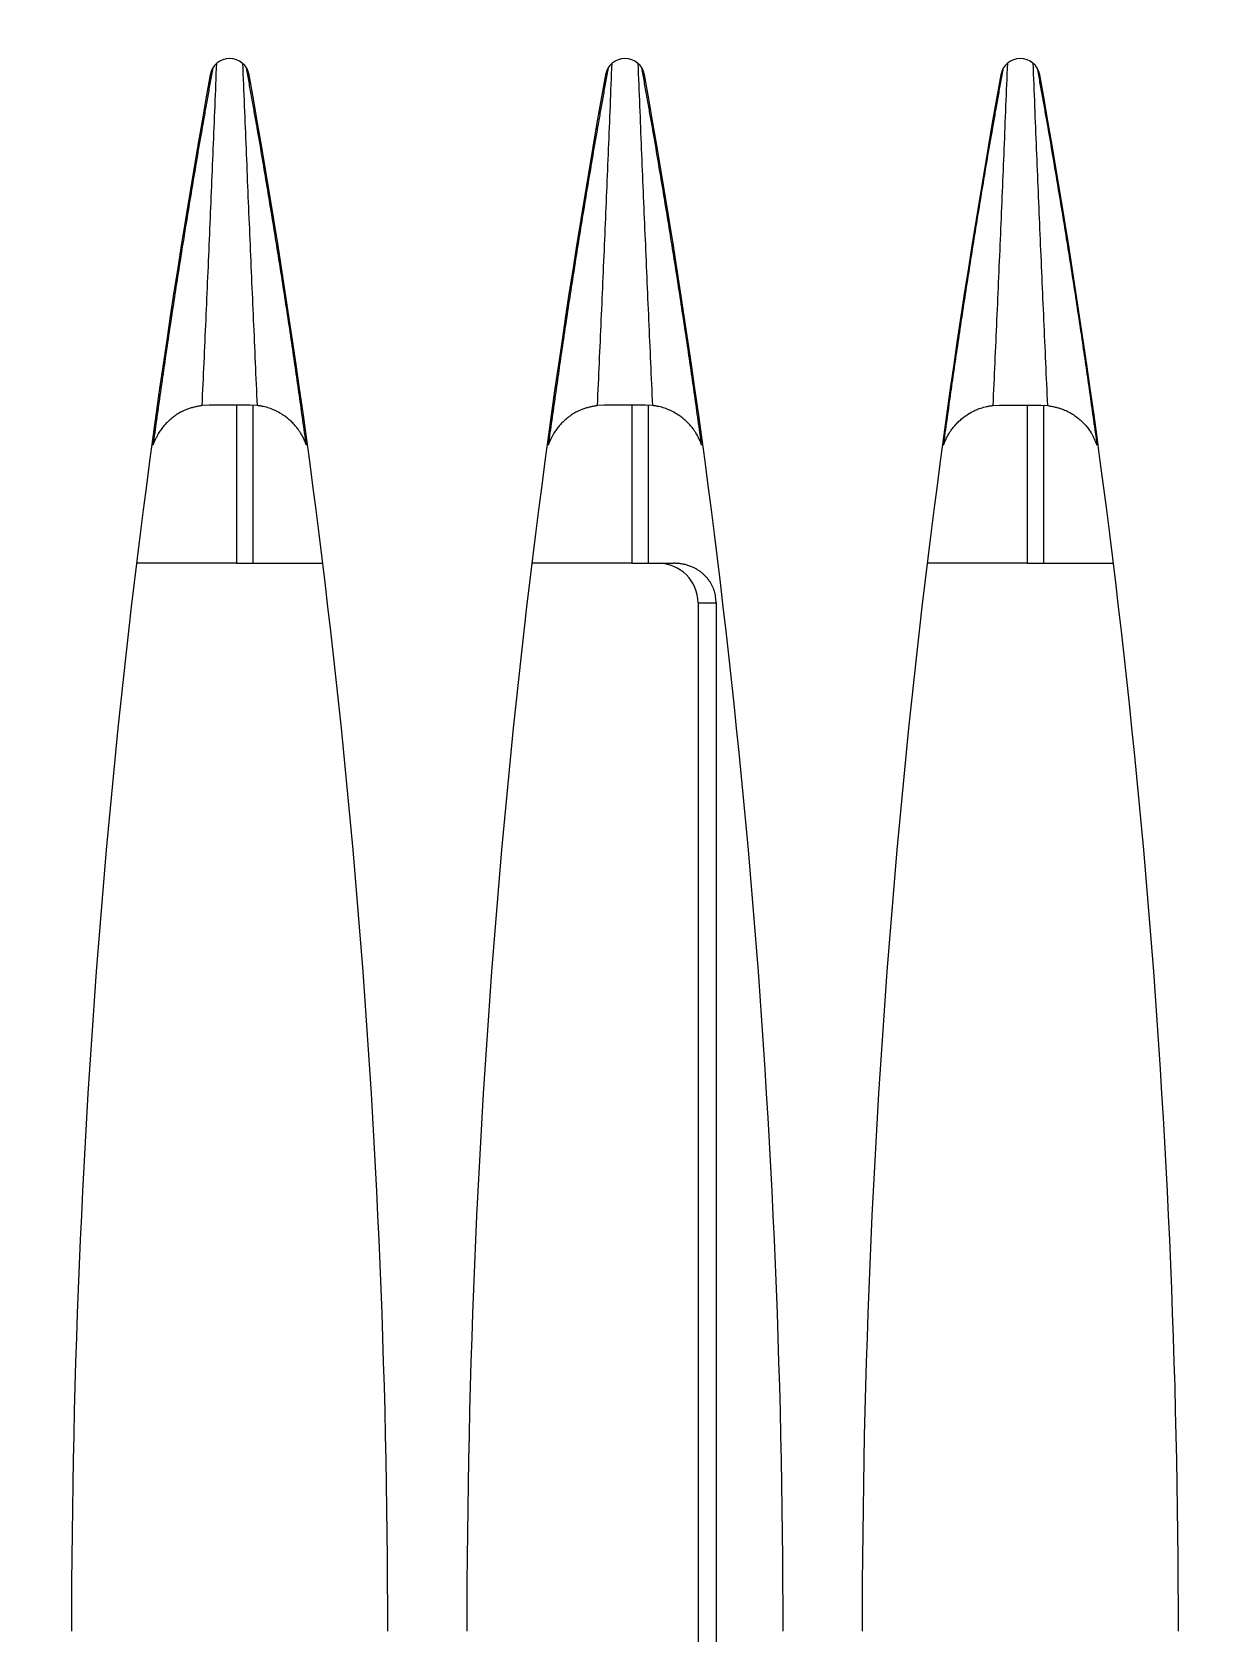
# Model space of a CAD drawing. Header units: metres. Extents: x -101133.8 to -101066.7, y -24899.3 to -24824.7.
# Drawn here: x -101102.50528 to -101102.47553, y -24841.15524 to -24841.11481 of the extents above; entities that cross this region are included whole.
import ezdxf

# ---------------------------------------------------------------- set-up
doc = ezdxf.new("R2010")
doc.units = ezdxf.units.M
doc.header["$LTSCALE"] = 0.2
doc.header["$PDSIZE"] = -5
doc.layers.add('CMT-COTATION DIVERS', color=1, linetype='Continuous')
doc.layers.add('CMT-CVC-MATERIEL', color=30, linetype='Continuous')
doc.styles.get("Standard").update_dxf_attribs({"font": 'arial.ttf'})
doc.dimstyles.get("Standard").update_dxf_attribs({"dimtxt": 0.18, "dimasz": 0.18, "dimexe": 0.18, "dimexo": 0.0625, "dimgap": 0.09, "dimtad": 0, "dimtih": 1, "dimtoh": 1, "dimdec": 4, "dimzin": 0, "dimdsep": 46, "dimtxsty": 'Standard', "dimcen": 0.09, "dimadec": 0, "dimazin": 0, "dimtfac": 1, "dimtdec": 4, "dimtofl": 0, "dimtmove": 0, "dimatfit": 3, "dimfxl": 1, "dimtolj": 1, "dimtzin": 0, "dimarcsym": 0})

# ---------------------------------------------------------------- blocks, each defined once
blk = doc.blocks.new('Cassette 600x600')
at = {"linetype": 'Continuous', "lineweight": 13}
for p, q in [((-20116.73, 272.832), (-20116.73, 275.361)), ((-20112.23, 274.73), (-20112.23, 274.764)), ((-20106.73, 273.87), (-20106.73, 273.907)), ((-20112.73, 273.527), (-20112.74, 273.7)), ((-20105.73, 273.702), (-20105.73, 273.736)), ((-20112.73, 272.832), (-20116.73, 272.832)), ((-20116.73, 272.832), (-20116.73, 272.421)), ((-20116.73, 272.421), (-20116.73, 270.649)), ((-20112.733, 272.421), (-20116.73, 272.421)), ((-20112.74, 272.31), (-20112.73, 272.483)), ((-20106.73, 272.103), (-20106.73, 272.14)), ((-20105.73, 272.274), (-20105.73, 272.308)), ((-20112.23, 271.246), (-20112.23, 271.28)), ((-20116.73, 262.832), (-20116.73, 265.361)), ((-20112.23, 264.73), (-20112.23, 264.764)), ((-20112.73, 263.527), (-20112.74, 263.7)), ((-20106.73, 263.87), (-20106.73, 263.907)), ((-20105.73, 263.702), (-20105.73, 263.736)), ((-20112.73, 262.832), (-20116.73, 262.832)), ((-20116.73, 262.832), (-20116.73, 262.421)), ((-20112.74, 262.31), (-20112.73, 262.483)), ((-20116.73, 262.421), (-20116.73, 261.768)), ((-20112.733, 262.421), (-20116.73, 262.421)), ((-20106.73, 262.103), (-20106.73, 262.14)), ((-20105.73, 262.274), (-20105.73, 262.308)), ((-20112.23, 261.246), (-20112.23, 261.28)), ((-20117.73, 261.155), (-20221.23, 261.155)), ((-20117.73, 261.155), (-20117.73, 260.695)), ((-20117.73, 260.695), (-20221.23, 260.695)), ((-20116.73, 252.832), (-20116.73, 255.361)), ((-20112.23, 254.73), (-20112.23, 254.764)), ((-20112.74, 253.7), (-20112.73, 253.527)), ((-20105.73, 253.702), (-20105.73, 253.736)), ((-20112.73, 252.832), (-20116.73, 252.832)), ((-20116.73, 252.832), (-20116.73, 252.421)), ((-20116.73, 252.421), (-20116.73, 250.649)), ((-20112.733, 252.421), (-20116.73, 252.421)), ((-20112.73, 252.483), (-20112.74, 252.31)), ((-20105.73, 252.274), (-20105.73, 252.308)), ((-20112.23, 251.246), (-20112.23, 251.28))]:
    blk.add_line(p, q, dxfattribs=at)
for centre, radius, start, end in [((-20143.73, 54.505), 222.5, 79.81251, 90), ((-20104.465, 273.005), 0.5, 280.1875, 79.8125), ((-20143.73, 491.505), 222.5, 270, 280.18749), ((-20143.73, 44.505), 222.5, 79.81251, 90), ((-20104.465, 263.005), 0.5, 280.1875, 79.8125), ((-20143.73, 481.505), 222.5, 270, 280.18749), ((-20143.73, 34.505), 222.5, 79.81251, 90), ((-20104.465, 253.005), 0.5, 280.1875, 79.8125), ((-20143.73, 471.505), 222.5, 270, 280.18749)]:
    blk.add_arc(centre, radius, start, end, dxfattribs=at)
blk.add_ellipse((-20117.73, 262.159), major_axis=(0, 1.004), ratio=0.996195, start_param=3.141593, end_param=4.712389, dxfattribs=at)
for points, knots in [([(-20104.205, 273.432), (-20104.323, 273.453), (-20104.442, 273.475), (-20104.56, 273.496), (-20104.678, 273.517), (-20104.795, 273.538), (-20104.916, 273.559), (-20105.036, 273.581), (-20105.16, 273.602), (-20105.271, 273.622), (-20105.383, 273.642), (-20105.483, 273.66), (-20105.627, 273.685), (-20105.816, 273.718), (-20106.081, 273.764), (-20106.326, 273.806), (-20106.571, 273.848), (-20106.796, 273.886), (-20107.026, 273.924), (-20107.256, 273.963), (-20107.492, 274.002), (-20107.726, 274.04), (-20107.96, 274.079), (-20108.193, 274.117), (-20108.426, 274.154), (-20108.659, 274.192), (-20108.893, 274.229), (-20109.127, 274.266), (-20109.361, 274.303), (-20109.595, 274.34), (-20109.828, 274.376), (-20110.06, 274.412), (-20110.292, 274.447), (-20110.529, 274.483), (-20110.766, 274.519), (-20111.009, 274.555), (-20111.231, 274.588), (-20111.452, 274.621), (-20111.652, 274.65), (-20111.858, 274.679), (-20112.064, 274.709), (-20112.275, 274.739), (-20112.485, 274.769), (-20112.695, 274.799), (-20112.904, 274.828), (-20113.113, 274.857), (-20113.322, 274.887), (-20113.531, 274.916), (-20113.74, 274.945)], [0, 0, 0, 0, 1, 1, 1, 2, 2, 2, 3, 3, 3, 4, 4, 4, 5, 5, 5, 6, 6, 6, 7, 7, 7, 8, 8, 8, 9, 9, 9, 10, 10, 10, 11, 11, 11, 12, 12, 12, 13, 13, 13, 14, 14, 14, 15, 15, 15, 16, 16, 16, 16]), ([(-20112.74, 273.7), (-20112.746, 273.731), (-20112.752, 273.762), (-20112.758, 273.793), (-20112.764, 273.824), (-20112.77, 273.855), (-20112.778, 273.886), (-20112.785, 273.918), (-20112.793, 273.949), (-20112.802, 273.979), (-20112.81, 274.009), (-20112.819, 274.037), (-20112.832, 274.071), (-20112.845, 274.106), (-20112.862, 274.148), (-20112.882, 274.187), (-20112.901, 274.227), (-20112.921, 274.265), (-20112.944, 274.302), (-20112.966, 274.338), (-20112.991, 274.375), (-20113.019, 274.413), (-20113.047, 274.45), (-20113.079, 274.49), (-20113.106, 274.52), (-20113.132, 274.551), (-20113.154, 274.574), (-20113.178, 274.598), (-20113.202, 274.622), (-20113.23, 274.648), (-20113.257, 274.671), (-20113.285, 274.695), (-20113.313, 274.717), (-20113.344, 274.74), (-20113.376, 274.762), (-20113.411, 274.785), (-20113.439, 274.802), (-20113.467, 274.819), (-20113.487, 274.829), (-20113.511, 274.841), (-20113.534, 274.853), (-20113.56, 274.866), (-20113.585, 274.878), (-20113.611, 274.889), (-20113.637, 274.901), (-20113.662, 274.912), (-20113.688, 274.923), (-20113.714, 274.934), (-20113.74, 274.945)], [0, 0, 0, 0, 1, 1, 1, 2, 2, 2, 3, 3, 3, 4, 4, 4, 5, 5, 5, 6, 6, 6, 7, 7, 7, 8, 8, 8, 9, 9, 9, 10, 10, 10, 11, 11, 11, 12, 12, 12, 13, 13, 13, 14, 14, 14, 15, 15, 15, 16, 16, 16, 16]), ([(-20112.74, 273.7), (-20112.379, 273.684), (-20112.018, 273.668), (-20111.657, 273.651), (-20111.296, 273.635), (-20110.935, 273.619), (-20110.574, 273.603), (-20110.213, 273.587), (-20109.853, 273.571), (-20109.492, 273.556), (-20109.131, 273.54), (-20108.77, 273.524), (-20108.409, 273.509), (-20108.049, 273.494), (-20107.688, 273.479), (-20107.328, 273.464), (-20106.968, 273.449), (-20106.608, 273.434), (-20106.247, 273.419), (-20105.887, 273.404), (-20105.527, 273.39), (-20105.166, 273.375), (-20104.806, 273.36), (-20104.446, 273.346), (-20104.086, 273.331)], [0, 0, 0, 0, 1, 1, 1, 2, 2, 2, 3, 3, 3, 4, 4, 4, 5, 5, 5, 6, 6, 6, 7, 7, 7, 8, 8, 8, 8]), ([(-20112.73, 272.483), (-20112.73, 272.503), (-20112.73, 272.524), (-20112.73, 272.544), (-20112.73, 272.565), (-20112.73, 272.585), (-20112.73, 272.606), (-20112.73, 272.627), (-20112.73, 272.648), (-20112.73, 272.669), (-20112.73, 272.69), (-20112.73, 272.711), (-20112.73, 272.733), (-20112.73, 272.755), (-20112.73, 272.777), (-20112.73, 272.799), (-20112.73, 272.822), (-20112.73, 272.844), (-20112.73, 272.867), (-20112.73, 272.89), (-20112.73, 272.912), (-20112.73, 272.935), (-20112.73, 272.958), (-20112.73, 272.981), (-20112.73, 273.004), (-20112.73, 273.028), (-20112.73, 273.051), (-20112.73, 273.074), (-20112.73, 273.097), (-20112.73, 273.119), (-20112.73, 273.142), (-20112.73, 273.165), (-20112.73, 273.188), (-20112.73, 273.21), (-20112.73, 273.232), (-20112.73, 273.254), (-20112.73, 273.276), (-20112.73, 273.298), (-20112.73, 273.319), (-20112.73, 273.341), (-20112.73, 273.362), (-20112.73, 273.383), (-20112.73, 273.404), (-20112.73, 273.425), (-20112.73, 273.445), (-20112.73, 273.466), (-20112.73, 273.486), (-20112.73, 273.507), (-20112.73, 273.527)], [0, 0, 0, 0, 1, 1, 1, 2, 2, 2, 3, 3, 3, 4, 4, 4, 5, 5, 5, 6, 6, 6, 7, 7, 7, 8, 8, 8, 9, 9, 9, 10, 10, 10, 11, 11, 11, 12, 12, 12, 13, 13, 13, 14, 14, 14, 15, 15, 15, 16, 16, 16, 16]), ([(-20113.74, 271.065), (-20113.531, 271.094), (-20113.322, 271.124), (-20113.113, 271.153), (-20112.904, 271.182), (-20112.695, 271.212), (-20112.485, 271.241), (-20112.275, 271.271), (-20112.064, 271.301), (-20111.858, 271.331), (-20111.652, 271.361), (-20111.452, 271.39), (-20111.231, 271.422), (-20111.009, 271.455), (-20110.766, 271.491), (-20110.529, 271.527), (-20110.292, 271.563), (-20110.06, 271.598), (-20109.828, 271.634), (-20109.595, 271.67), (-20109.361, 271.707), (-20109.127, 271.744), (-20108.893, 271.781), (-20108.659, 271.818), (-20108.426, 271.856), (-20108.193, 271.894), (-20107.96, 271.931), (-20107.726, 271.97), (-20107.492, 272.008), (-20107.256, 272.048), (-20107.026, 272.086), (-20106.796, 272.125), (-20106.571, 272.163), (-20106.326, 272.204), (-20106.081, 272.246), (-20105.816, 272.292), (-20105.627, 272.325), (-20105.483, 272.351), (-20105.383, 272.368), (-20105.271, 272.388), (-20105.16, 272.408), (-20105.036, 272.43), (-20104.916, 272.451), (-20104.795, 272.473), (-20104.678, 272.493), (-20104.56, 272.515), (-20104.442, 272.536), (-20104.323, 272.557), (-20104.205, 272.578)], [0, 0, 0, 0, 1, 1, 1, 2, 2, 2, 3, 3, 3, 4, 4, 4, 5, 5, 5, 6, 6, 6, 7, 7, 7, 8, 8, 8, 9, 9, 9, 10, 10, 10, 11, 11, 11, 12, 12, 12, 13, 13, 13, 14, 14, 14, 15, 15, 15, 16, 16, 16, 16]), ([(-20104.086, 272.679), (-20104.446, 272.664), (-20104.806, 272.65), (-20105.166, 272.635), (-20105.527, 272.621), (-20105.887, 272.606), (-20106.247, 272.591), (-20106.608, 272.576), (-20106.968, 272.562), (-20107.328, 272.547), (-20107.688, 272.532), (-20108.049, 272.517), (-20108.409, 272.501), (-20108.77, 272.486), (-20109.131, 272.47), (-20109.492, 272.454), (-20109.853, 272.439), (-20110.213, 272.423), (-20110.574, 272.407), (-20110.935, 272.391), (-20111.296, 272.375), (-20111.657, 272.359), (-20112.018, 272.343), (-20112.379, 272.327), (-20112.74, 272.31)], [0, 0, 0, 0, 1, 1, 1, 2, 2, 2, 3, 3, 3, 4, 4, 4, 5, 5, 5, 6, 6, 6, 7, 7, 7, 8, 8, 8, 8]), ([(-20113.74, 271.065), (-20113.732, 271.068), (-20113.724, 271.071), (-20113.717, 271.074), (-20113.709, 271.077), (-20113.701, 271.08), (-20113.693, 271.083), (-20113.685, 271.086), (-20113.677, 271.089), (-20113.669, 271.092), (-20113.662, 271.095), (-20113.655, 271.097), (-20113.646, 271.101), (-20113.623, 271.111), (-20113.589, 271.126), (-20113.558, 271.141), (-20113.528, 271.156), (-20113.502, 271.17), (-20113.475, 271.186), (-20113.448, 271.202), (-20113.421, 271.219), (-20113.397, 271.235), (-20113.372, 271.251), (-20113.351, 271.266), (-20113.322, 271.288), (-20113.294, 271.311), (-20113.258, 271.34), (-20113.226, 271.368), (-20113.194, 271.397), (-20113.167, 271.424), (-20113.139, 271.453), (-20113.112, 271.483), (-20113.085, 271.514), (-20113.061, 271.543), (-20113.038, 271.571), (-20113.018, 271.598), (-20112.992, 271.635), (-20112.967, 271.672), (-20112.937, 271.72), (-20112.911, 271.767), (-20112.886, 271.813), (-20112.865, 271.857), (-20112.846, 271.902), (-20112.827, 271.946), (-20112.811, 271.99), (-20112.796, 272.039), (-20112.781, 272.088), (-20112.768, 272.142), (-20112.761, 272.178), (-20112.759, 272.19), (-20112.757, 272.2), (-20112.755, 272.211), (-20112.753, 272.221), (-20112.751, 272.233), (-20112.75, 272.244), (-20112.748, 272.255), (-20112.746, 272.266), (-20112.745, 272.277), (-20112.743, 272.288), (-20112.741, 272.299), (-20112.74, 272.31)], [0, 0, 0, 0, 1, 1, 1, 2, 2, 2, 3, 3, 3, 4, 4, 4, 5, 5, 5, 6, 6, 6, 7, 7, 7, 8, 8, 8, 9, 9, 9, 10, 10, 10, 11, 11, 11, 12, 12, 12, 13, 13, 13, 14, 14, 14, 15, 15, 15, 16, 16, 16, 17, 17, 17, 18, 18, 18, 19, 19, 19, 20, 20, 20, 20]), ([(-20104.205, 263.432), (-20104.323, 263.453), (-20104.442, 263.475), (-20104.56, 263.496), (-20104.678, 263.517), (-20104.795, 263.538), (-20104.916, 263.559), (-20105.036, 263.581), (-20105.16, 263.602), (-20105.271, 263.622), (-20105.383, 263.642), (-20105.483, 263.66), (-20105.627, 263.685), (-20105.816, 263.718), (-20106.081, 263.764), (-20106.326, 263.806), (-20106.571, 263.848), (-20106.796, 263.886), (-20107.026, 263.924), (-20107.256, 263.963), (-20107.492, 264.002), (-20107.726, 264.04), (-20107.96, 264.079), (-20108.193, 264.117), (-20108.426, 264.154), (-20108.659, 264.192), (-20108.893, 264.229), (-20109.127, 264.266), (-20109.361, 264.303), (-20109.595, 264.34), (-20109.828, 264.376), (-20110.06, 264.412), (-20110.292, 264.447), (-20110.529, 264.483), (-20110.766, 264.519), (-20111.009, 264.555), (-20111.231, 264.588), (-20111.452, 264.621), (-20111.652, 264.65), (-20111.858, 264.679), (-20112.064, 264.709), (-20112.275, 264.739), (-20112.485, 264.769), (-20112.695, 264.799), (-20112.904, 264.828), (-20113.113, 264.857), (-20113.322, 264.887), (-20113.531, 264.916), (-20113.74, 264.945)], [0, 0, 0, 0, 1, 1, 1, 2, 2, 2, 3, 3, 3, 4, 4, 4, 5, 5, 5, 6, 6, 6, 7, 7, 7, 8, 8, 8, 9, 9, 9, 10, 10, 10, 11, 11, 11, 12, 12, 12, 13, 13, 13, 14, 14, 14, 15, 15, 15, 16, 16, 16, 16]), ([(-20112.74, 263.7), (-20112.746, 263.731), (-20112.752, 263.762), (-20112.758, 263.793), (-20112.764, 263.824), (-20112.77, 263.855), (-20112.778, 263.886), (-20112.785, 263.918), (-20112.793, 263.949), (-20112.802, 263.979), (-20112.81, 264.009), (-20112.819, 264.037), (-20112.832, 264.071), (-20112.845, 264.106), (-20112.862, 264.148), (-20112.882, 264.187), (-20112.901, 264.227), (-20112.921, 264.265), (-20112.944, 264.302), (-20112.966, 264.338), (-20112.991, 264.375), (-20113.019, 264.413), (-20113.047, 264.45), (-20113.079, 264.49), (-20113.106, 264.52), (-20113.132, 264.551), (-20113.154, 264.574), (-20113.178, 264.598), (-20113.202, 264.622), (-20113.23, 264.648), (-20113.257, 264.671), (-20113.285, 264.695), (-20113.313, 264.717), (-20113.344, 264.74), (-20113.376, 264.762), (-20113.411, 264.785), (-20113.439, 264.802), (-20113.467, 264.819), (-20113.487, 264.829), (-20113.511, 264.841), (-20113.534, 264.853), (-20113.56, 264.866), (-20113.585, 264.878), (-20113.611, 264.889), (-20113.637, 264.901), (-20113.662, 264.912), (-20113.688, 264.923), (-20113.714, 264.934), (-20113.74, 264.945)], [0, 0, 0, 0, 1, 1, 1, 2, 2, 2, 3, 3, 3, 4, 4, 4, 5, 5, 5, 6, 6, 6, 7, 7, 7, 8, 8, 8, 9, 9, 9, 10, 10, 10, 11, 11, 11, 12, 12, 12, 13, 13, 13, 14, 14, 14, 15, 15, 15, 16, 16, 16, 16]), ([(-20112.74, 263.7), (-20112.379, 263.684), (-20112.018, 263.668), (-20111.657, 263.651), (-20111.296, 263.635), (-20110.935, 263.619), (-20110.574, 263.603), (-20110.213, 263.587), (-20109.853, 263.571), (-20109.492, 263.556), (-20109.131, 263.54), (-20108.77, 263.524), (-20108.409, 263.509), (-20108.049, 263.494), (-20107.688, 263.479), (-20107.328, 263.464), (-20106.968, 263.449), (-20106.608, 263.434), (-20106.247, 263.419), (-20105.887, 263.404), (-20105.527, 263.39), (-20105.166, 263.375), (-20104.806, 263.36), (-20104.446, 263.346), (-20104.086, 263.331)], [0, 0, 0, 0, 1, 1, 1, 2, 2, 2, 3, 3, 3, 4, 4, 4, 5, 5, 5, 6, 6, 6, 7, 7, 7, 8, 8, 8, 8]), ([(-20112.73, 262.483), (-20112.73, 262.503), (-20112.73, 262.524), (-20112.73, 262.544), (-20112.73, 262.565), (-20112.73, 262.585), (-20112.73, 262.606), (-20112.73, 262.627), (-20112.73, 262.648), (-20112.73, 262.669), (-20112.73, 262.69), (-20112.73, 262.711), (-20112.73, 262.733), (-20112.73, 262.755), (-20112.73, 262.777), (-20112.73, 262.799), (-20112.73, 262.822), (-20112.73, 262.844), (-20112.73, 262.867), (-20112.73, 262.89), (-20112.73, 262.912), (-20112.73, 262.935), (-20112.73, 262.958), (-20112.73, 262.981), (-20112.73, 263.004), (-20112.73, 263.028), (-20112.73, 263.051), (-20112.73, 263.074), (-20112.73, 263.097), (-20112.73, 263.119), (-20112.73, 263.142), (-20112.73, 263.165), (-20112.73, 263.188), (-20112.73, 263.21), (-20112.73, 263.232), (-20112.73, 263.254), (-20112.73, 263.276), (-20112.73, 263.298), (-20112.73, 263.319), (-20112.73, 263.341), (-20112.73, 263.362), (-20112.73, 263.383), (-20112.73, 263.404), (-20112.73, 263.425), (-20112.73, 263.445), (-20112.73, 263.466), (-20112.73, 263.486), (-20112.73, 263.507), (-20112.73, 263.527)], [0, 0, 0, 0, 1, 1, 1, 2, 2, 2, 3, 3, 3, 4, 4, 4, 5, 5, 5, 6, 6, 6, 7, 7, 7, 8, 8, 8, 9, 9, 9, 10, 10, 10, 11, 11, 11, 12, 12, 12, 13, 13, 13, 14, 14, 14, 15, 15, 15, 16, 16, 16, 16]), ([(-20113.74, 261.065), (-20113.531, 261.094), (-20113.322, 261.124), (-20113.113, 261.153), (-20112.904, 261.182), (-20112.695, 261.212), (-20112.485, 261.241), (-20112.275, 261.271), (-20112.064, 261.301), (-20111.858, 261.331), (-20111.652, 261.361), (-20111.452, 261.39), (-20111.231, 261.422), (-20111.009, 261.455), (-20110.766, 261.491), (-20110.529, 261.527), (-20110.292, 261.563), (-20110.06, 261.598), (-20109.828, 261.634), (-20109.595, 261.67), (-20109.361, 261.707), (-20109.127, 261.744), (-20108.893, 261.781), (-20108.659, 261.818), (-20108.426, 261.856), (-20108.193, 261.894), (-20107.96, 261.931), (-20107.726, 261.97), (-20107.492, 262.008), (-20107.256, 262.048), (-20107.026, 262.086), (-20106.796, 262.125), (-20106.571, 262.163), (-20106.326, 262.204), (-20106.081, 262.246), (-20105.816, 262.292), (-20105.627, 262.325), (-20105.483, 262.351), (-20105.383, 262.368), (-20105.271, 262.388), (-20105.16, 262.408), (-20105.036, 262.43), (-20104.916, 262.451), (-20104.795, 262.473), (-20104.678, 262.493), (-20104.56, 262.515), (-20104.442, 262.536), (-20104.323, 262.557), (-20104.205, 262.578)], [0, 0, 0, 0, 1, 1, 1, 2, 2, 2, 3, 3, 3, 4, 4, 4, 5, 5, 5, 6, 6, 6, 7, 7, 7, 8, 8, 8, 9, 9, 9, 10, 10, 10, 11, 11, 11, 12, 12, 12, 13, 13, 13, 14, 14, 14, 15, 15, 15, 16, 16, 16, 16]), ([(-20104.086, 262.679), (-20104.446, 262.664), (-20104.806, 262.65), (-20105.166, 262.635), (-20105.527, 262.621), (-20105.887, 262.606), (-20106.247, 262.591), (-20106.608, 262.576), (-20106.968, 262.562), (-20107.328, 262.547), (-20107.688, 262.532), (-20108.049, 262.517), (-20108.409, 262.501), (-20108.77, 262.486), (-20109.131, 262.47), (-20109.492, 262.454), (-20109.853, 262.439), (-20110.213, 262.423), (-20110.574, 262.407), (-20110.935, 262.391), (-20111.296, 262.375), (-20111.657, 262.359), (-20112.018, 262.343), (-20112.379, 262.327), (-20112.74, 262.31)], [0, 0, 0, 0, 1, 1, 1, 2, 2, 2, 3, 3, 3, 4, 4, 4, 5, 5, 5, 6, 6, 6, 7, 7, 7, 8, 8, 8, 8]), ([(-20113.74, 261.065), (-20113.732, 261.068), (-20113.724, 261.071), (-20113.717, 261.074), (-20113.709, 261.077), (-20113.701, 261.08), (-20113.693, 261.083), (-20113.685, 261.086), (-20113.677, 261.089), (-20113.669, 261.092), (-20113.662, 261.095), (-20113.655, 261.097), (-20113.646, 261.101), (-20113.623, 261.111), (-20113.589, 261.126), (-20113.558, 261.141), (-20113.528, 261.156), (-20113.502, 261.17), (-20113.475, 261.186), (-20113.448, 261.202), (-20113.421, 261.219), (-20113.397, 261.235), (-20113.372, 261.251), (-20113.351, 261.266), (-20113.322, 261.288), (-20113.294, 261.311), (-20113.258, 261.34), (-20113.226, 261.368), (-20113.194, 261.397), (-20113.167, 261.424), (-20113.139, 261.453), (-20113.112, 261.483), (-20113.085, 261.514), (-20113.061, 261.543), (-20113.038, 261.571), (-20113.018, 261.598), (-20112.992, 261.635), (-20112.967, 261.672), (-20112.937, 261.72), (-20112.911, 261.767), (-20112.886, 261.813), (-20112.865, 261.857), (-20112.846, 261.902), (-20112.827, 261.946), (-20112.811, 261.99), (-20112.796, 262.039), (-20112.781, 262.088), (-20112.768, 262.142), (-20112.761, 262.178), (-20112.759, 262.19), (-20112.757, 262.2), (-20112.755, 262.211), (-20112.753, 262.221), (-20112.751, 262.233), (-20112.75, 262.244), (-20112.748, 262.255), (-20112.746, 262.266), (-20112.745, 262.277), (-20112.743, 262.288), (-20112.741, 262.299), (-20112.74, 262.31)], [0, 0, 0, 0, 1, 1, 1, 2, 2, 2, 3, 3, 3, 4, 4, 4, 5, 5, 5, 6, 6, 6, 7, 7, 7, 8, 8, 8, 9, 9, 9, 10, 10, 10, 11, 11, 11, 12, 12, 12, 13, 13, 13, 14, 14, 14, 15, 15, 15, 16, 16, 16, 17, 17, 17, 18, 18, 18, 19, 19, 19, 20, 20, 20, 20]), ([(-20117.73, 260.695), (-20117.705, 260.698), (-20117.68, 260.7), (-20117.655, 260.703), (-20117.63, 260.705), (-20117.605, 260.708), (-20117.58, 260.712), (-20117.555, 260.715), (-20117.531, 260.719), (-20117.506, 260.724), (-20117.482, 260.729), (-20117.458, 260.735), (-20117.434, 260.742), (-20117.411, 260.749), (-20117.387, 260.757), (-20117.365, 260.767), (-20117.342, 260.776), (-20117.319, 260.786), (-20117.297, 260.797), (-20117.276, 260.808), (-20117.254, 260.82), (-20117.233, 260.833), (-20117.212, 260.846), (-20117.192, 260.859), (-20117.172, 260.873), (-20117.153, 260.887), (-20117.133, 260.902), (-20117.114, 260.918), (-20117.096, 260.933), (-20117.078, 260.949), (-20117.06, 260.966), (-20117.043, 260.982), (-20117.026, 260.999), (-20117.011, 261.016), (-20116.995, 261.033), (-20116.98, 261.05), (-20116.965, 261.069), (-20116.95, 261.088), (-20116.935, 261.108), (-20116.921, 261.129), (-20116.907, 261.149), (-20116.895, 261.169), (-20116.882, 261.19), (-20116.87, 261.211), (-20116.859, 261.233), (-20116.849, 261.252), (-20116.839, 261.272), (-20116.831, 261.289), (-20116.82, 261.315), (-20116.809, 261.342), (-20116.795, 261.378), (-20116.784, 261.411), (-20116.773, 261.444), (-20116.765, 261.475), (-20116.758, 261.505), (-20116.752, 261.535), (-20116.746, 261.565), (-20116.742, 261.597), (-20116.737, 261.629), (-20116.734, 261.663), (-20116.733, 261.685), (-20116.732, 261.693), (-20116.732, 261.699), (-20116.732, 261.706), (-20116.731, 261.713), (-20116.731, 261.72), (-20116.731, 261.727), (-20116.731, 261.734), (-20116.73, 261.741), (-20116.73, 261.747), (-20116.73, 261.754), (-20116.73, 261.761), (-20116.73, 261.768)], [0, 0, 0, 0, 1, 1, 1, 2, 2, 2, 3, 3, 3, 4, 4, 4, 5, 5, 5, 6, 6, 6, 7, 7, 7, 8, 8, 8, 9, 9, 9, 10, 10, 10, 11, 11, 11, 12, 12, 12, 13, 13, 13, 14, 14, 14, 15, 15, 15, 16, 16, 16, 17, 17, 17, 18, 18, 18, 19, 19, 19, 20, 20, 20, 21, 21, 21, 22, 22, 22, 23, 23, 23, 24, 24, 24, 24]), ([(-20113.74, 254.945), (-20113.732, 254.942), (-20113.724, 254.939), (-20113.717, 254.936), (-20113.709, 254.934), (-20113.701, 254.931), (-20113.693, 254.928), (-20113.685, 254.925), (-20113.677, 254.921), (-20113.669, 254.918), (-20113.662, 254.916), (-20113.655, 254.913), (-20113.646, 254.909), (-20113.623, 254.9), (-20113.589, 254.884), (-20113.558, 254.869), (-20113.528, 254.854), (-20113.502, 254.84), (-20113.475, 254.824), (-20113.448, 254.808), (-20113.421, 254.791), (-20113.397, 254.775), (-20113.372, 254.759), (-20113.351, 254.744), (-20113.322, 254.722), (-20113.294, 254.7), (-20113.258, 254.67), (-20113.226, 254.642), (-20113.194, 254.614), (-20113.167, 254.586), (-20113.139, 254.557), (-20113.112, 254.528), (-20113.085, 254.497), (-20113.061, 254.468), (-20113.038, 254.439), (-20113.018, 254.412), (-20112.992, 254.375), (-20112.967, 254.338), (-20112.937, 254.29), (-20112.911, 254.244), (-20112.886, 254.197), (-20112.865, 254.153), (-20112.846, 254.109), (-20112.827, 254.064), (-20112.811, 254.02), (-20112.796, 253.971), (-20112.781, 253.922), (-20112.768, 253.868), (-20112.761, 253.833), (-20112.759, 253.82), (-20112.757, 253.81), (-20112.755, 253.799), (-20112.753, 253.789), (-20112.751, 253.777), (-20112.75, 253.766), (-20112.748, 253.755), (-20112.746, 253.744), (-20112.745, 253.733), (-20112.743, 253.722), (-20112.741, 253.711), (-20112.74, 253.7)], [0, 0, 0, 0, 1, 1, 1, 2, 2, 2, 3, 3, 3, 4, 4, 4, 5, 5, 5, 6, 6, 6, 7, 7, 7, 8, 8, 8, 9, 9, 9, 10, 10, 10, 11, 11, 11, 12, 12, 12, 13, 13, 13, 14, 14, 14, 15, 15, 15, 16, 16, 16, 17, 17, 17, 18, 18, 18, 19, 19, 19, 20, 20, 20, 20]), ([(-20113.74, 254.945), (-20113.531, 254.916), (-20113.322, 254.887), (-20113.113, 254.857), (-20112.904, 254.828), (-20112.695, 254.799), (-20112.485, 254.769), (-20112.275, 254.739), (-20112.064, 254.709), (-20111.858, 254.679), (-20111.652, 254.65), (-20111.452, 254.621), (-20111.231, 254.588), (-20111.009, 254.555), (-20110.766, 254.519), (-20110.529, 254.483), (-20110.292, 254.447), (-20110.06, 254.412), (-20109.828, 254.376), (-20109.595, 254.34), (-20109.361, 254.303), (-20109.127, 254.266), (-20108.893, 254.229), (-20108.659, 254.192), (-20108.426, 254.154), (-20108.193, 254.117), (-20107.96, 254.079), (-20107.726, 254.04), (-20107.492, 254.002), (-20107.256, 253.963), (-20107.026, 253.924), (-20106.796, 253.886), (-20106.571, 253.848), (-20106.326, 253.806), (-20106.081, 253.764), (-20105.816, 253.718), (-20105.627, 253.685), (-20105.483, 253.66), (-20105.383, 253.642), (-20105.271, 253.622), (-20105.16, 253.602), (-20105.036, 253.581), (-20104.916, 253.559), (-20104.795, 253.538), (-20104.678, 253.517), (-20104.56, 253.496), (-20104.442, 253.475), (-20104.323, 253.453), (-20104.205, 253.432)], [0, 0, 0, 0, 1, 1, 1, 2, 2, 2, 3, 3, 3, 4, 4, 4, 5, 5, 5, 6, 6, 6, 7, 7, 7, 8, 8, 8, 9, 9, 9, 10, 10, 10, 11, 11, 11, 12, 12, 12, 13, 13, 13, 14, 14, 14, 15, 15, 15, 16, 16, 16, 16]), ([(-20104.086, 253.331), (-20104.446, 253.346), (-20104.806, 253.36), (-20105.166, 253.375), (-20105.527, 253.39), (-20105.887, 253.404), (-20106.247, 253.419), (-20106.608, 253.434), (-20106.968, 253.449), (-20107.328, 253.464), (-20107.688, 253.479), (-20108.049, 253.494), (-20108.409, 253.509), (-20108.77, 253.524), (-20109.131, 253.54), (-20109.492, 253.556), (-20109.853, 253.571), (-20110.213, 253.587), (-20110.574, 253.603), (-20110.935, 253.619), (-20111.296, 253.635), (-20111.657, 253.651), (-20112.018, 253.668), (-20112.379, 253.684), (-20112.74, 253.7)], [0, 0, 0, 0, 1, 1, 1, 2, 2, 2, 3, 3, 3, 4, 4, 4, 5, 5, 5, 6, 6, 6, 7, 7, 7, 8, 8, 8, 8]), ([(-20112.73, 253.527), (-20112.73, 253.507), (-20112.73, 253.487), (-20112.73, 253.466), (-20112.73, 253.446), (-20112.73, 253.425), (-20112.73, 253.404), (-20112.73, 253.383), (-20112.73, 253.363), (-20112.73, 253.341), (-20112.73, 253.32), (-20112.73, 253.299), (-20112.73, 253.277), (-20112.73, 253.255), (-20112.73, 253.233), (-20112.73, 253.211), (-20112.73, 253.189), (-20112.73, 253.166), (-20112.73, 253.143), (-20112.73, 253.121), (-20112.73, 253.098), (-20112.73, 253.075), (-20112.73, 253.052), (-20112.73, 253.029), (-20112.73, 253.006), (-20112.73, 252.983), (-20112.73, 252.96), (-20112.73, 252.937), (-20112.73, 252.914), (-20112.73, 252.891), (-20112.73, 252.868), (-20112.73, 252.845), (-20112.73, 252.823), (-20112.73, 252.8), (-20112.73, 252.778), (-20112.73, 252.756), (-20112.73, 252.734), (-20112.73, 252.712), (-20112.73, 252.691), (-20112.73, 252.67), (-20112.73, 252.648), (-20112.73, 252.627), (-20112.73, 252.607), (-20112.73, 252.586), (-20112.73, 252.565), (-20112.73, 252.544), (-20112.73, 252.524), (-20112.73, 252.503), (-20112.73, 252.483)], [0, 0, 0, 0, 1, 1, 1, 2, 2, 2, 3, 3, 3, 4, 4, 4, 5, 5, 5, 6, 6, 6, 7, 7, 7, 8, 8, 8, 9, 9, 9, 10, 10, 10, 11, 11, 11, 12, 12, 12, 13, 13, 13, 14, 14, 14, 15, 15, 15, 16, 16, 16, 16]), ([(-20104.205, 252.578), (-20104.323, 252.557), (-20104.442, 252.536), (-20104.56, 252.515), (-20104.678, 252.493), (-20104.795, 252.473), (-20104.916, 252.451), (-20105.036, 252.43), (-20105.16, 252.408), (-20105.271, 252.388), (-20105.383, 252.368), (-20105.483, 252.351), (-20105.627, 252.325), (-20105.816, 252.292), (-20106.081, 252.246), (-20106.326, 252.204), (-20106.571, 252.163), (-20106.796, 252.125), (-20107.026, 252.086), (-20107.256, 252.048), (-20107.492, 252.008), (-20107.726, 251.97), (-20107.96, 251.931), (-20108.193, 251.894), (-20108.426, 251.856), (-20108.659, 251.818), (-20108.893, 251.781), (-20109.127, 251.744), (-20109.361, 251.707), (-20109.595, 251.67), (-20109.828, 251.634), (-20110.06, 251.598), (-20110.292, 251.563), (-20110.529, 251.527), (-20110.766, 251.491), (-20111.009, 251.455), (-20111.231, 251.422), (-20111.452, 251.39), (-20111.652, 251.361), (-20111.858, 251.331), (-20112.064, 251.301), (-20112.275, 251.271), (-20112.485, 251.241), (-20112.695, 251.212), (-20112.904, 251.182), (-20113.113, 251.153), (-20113.322, 251.124), (-20113.531, 251.094), (-20113.74, 251.065)], [0, 0, 0, 0, 1, 1, 1, 2, 2, 2, 3, 3, 3, 4, 4, 4, 5, 5, 5, 6, 6, 6, 7, 7, 7, 8, 8, 8, 9, 9, 9, 10, 10, 10, 11, 11, 11, 12, 12, 12, 13, 13, 13, 14, 14, 14, 15, 15, 15, 16, 16, 16, 16]), ([(-20112.74, 252.31), (-20112.379, 252.327), (-20112.018, 252.343), (-20111.657, 252.359), (-20111.296, 252.375), (-20110.935, 252.391), (-20110.574, 252.407), (-20110.213, 252.423), (-20109.853, 252.439), (-20109.492, 252.454), (-20109.131, 252.47), (-20108.77, 252.486), (-20108.409, 252.501), (-20108.049, 252.516), (-20107.688, 252.532), (-20107.328, 252.547), (-20106.968, 252.562), (-20106.608, 252.577), (-20106.247, 252.591), (-20105.887, 252.606), (-20105.527, 252.621), (-20105.166, 252.635), (-20104.806, 252.65), (-20104.446, 252.664), (-20104.086, 252.679)], [0, 0, 0, 0, 1, 1, 1, 2, 2, 2, 3, 3, 3, 4, 4, 4, 5, 5, 5, 6, 6, 6, 7, 7, 7, 8, 8, 8, 8]), ([(-20112.74, 252.31), (-20112.746, 252.279), (-20112.752, 252.248), (-20112.758, 252.217), (-20112.764, 252.186), (-20112.77, 252.155), (-20112.778, 252.124), (-20112.785, 252.093), (-20112.793, 252.061), (-20112.802, 252.031), (-20112.81, 252.001), (-20112.819, 251.974), (-20112.832, 251.939), (-20112.845, 251.904), (-20112.862, 251.862), (-20112.882, 251.823), (-20112.901, 251.783), (-20112.921, 251.746), (-20112.944, 251.709), (-20112.966, 251.672), (-20112.991, 251.635), (-20113.019, 251.598), (-20113.047, 251.56), (-20113.079, 251.521), (-20113.106, 251.49), (-20113.132, 251.459), (-20113.154, 251.437), (-20113.178, 251.412), (-20113.202, 251.388), (-20113.23, 251.363), (-20113.257, 251.339), (-20113.285, 251.315), (-20113.313, 251.293), (-20113.344, 251.27), (-20113.376, 251.248), (-20113.411, 251.225), (-20113.439, 251.208), (-20113.467, 251.192), (-20113.487, 251.181), (-20113.511, 251.169), (-20113.534, 251.157), (-20113.56, 251.145), (-20113.585, 251.133), (-20113.611, 251.121), (-20113.637, 251.11), (-20113.662, 251.098), (-20113.688, 251.087), (-20113.714, 251.076), (-20113.74, 251.065)], [0, 0, 0, 0, 1, 1, 1, 2, 2, 2, 3, 3, 3, 4, 4, 4, 5, 5, 5, 6, 6, 6, 7, 7, 7, 8, 8, 8, 9, 9, 9, 10, 10, 10, 11, 11, 11, 12, 12, 12, 13, 13, 13, 14, 14, 14, 15, 15, 15, 16, 16, 16, 16])]:
    blk.add_open_spline(points, degree=3, knots=knots, dxfattribs=at)
blk = doc.blocks.new('COT-45')
at = {"color": 0}
for p, q in [((0, -1), (0, 1)), ((-1, 0), (1, 0))]:
    blk.add_line(p, q, dxfattribs=at)
at = {"color": 0, "const_width": 0.4}
blk.add_lwpolyline([(-0.4419, -0.4419), (0.4419, 0.4419)], dxfattribs=at)
blk = doc.blocks.new('*D99')
at = {"layer": 'CMT-COTATION DIVERS', "color": 0, "lineweight": -2}
for p, q in [((-101106.215952, -24842.688982), (-101106.215952, -24840.959543)), ((-101102.471599, -24841.750159), (-101102.471599, -24840.959543)), ((-101106.190952, -24841.009543), (-101102.496599, -24841.009543))]:
    blk.add_line(p, q, dxfattribs=at)
at = {"layer": 'Defpoints', "color": 0, "lineweight": 15}
for p in [(-101102.471599, -24841.009543), (-101102.471599, -24841.780159), (-101106.215952, -24842.718982)]:
    blk.add_point(p, dxfattribs=at)
at = {"layer": 'CMT-COTATION DIVERS', "color": 0, "lineweight": -2, "xscale": 0.025, "yscale": 0.025, "zscale": 0.025, "rotation": 180}
blk.add_blockref('COT-45', (-101106.215952, -24841.009543), dxfattribs=at)
at = {"layer": 'CMT-COTATION DIVERS', "color": 0, "lineweight": -2, "xscale": 0.025, "yscale": 0.025, "zscale": 0.025}
blk.add_blockref('COT-45', (-101102.471599, -24841.009543), dxfattribs=at)
at = {"layer": 'CMT-COTATION DIVERS', "color": 0, "lineweight": 15, "insert": (-101104.343776, -24840.933725), "char_height": 0.075, "attachment_point": 5}
blk.add_mtext('\\A1;374', dxfattribs=at)
blk = doc.blocks.new('*D100')
at = {"layer": 'CMT-COTATION DIVERS', "color": 0, "lineweight": -2}
for p, q in [((-101102.471599, -24841.750159), (-101102.471599, -24840.959543)), ((-101100.543309, -24841.750159), (-101100.543309, -24840.959543)), ((-101102.446599, -24841.009543), (-101100.568309, -24841.009543))]:
    blk.add_line(p, q, dxfattribs=at)
at = {"layer": 'Defpoints', "color": 0, "lineweight": 15}
for p in [(-101100.543309, -24841.009543), (-101102.471599, -24841.780159), (-101100.543309, -24841.780159)]:
    blk.add_point(p, dxfattribs=at)
at = {"layer": 'CMT-COTATION DIVERS', "color": 0, "lineweight": -2, "xscale": 0.025, "yscale": 0.025, "zscale": 0.025, "rotation": 180}
blk.add_blockref('COT-45', (-101102.471599, -24841.009543), dxfattribs=at)
at = {"layer": 'CMT-COTATION DIVERS', "color": 0, "lineweight": -2, "xscale": 0.025, "yscale": 0.025, "zscale": 0.025}
blk.add_blockref('COT-45', (-101100.543309, -24841.009543), dxfattribs=at)
at = {"layer": 'CMT-COTATION DIVERS', "color": 0, "lineweight": 15, "insert": (-101101.507454, -24840.933725), "char_height": 0.075, "attachment_point": 5}
blk.add_mtext('\\A1;193', dxfattribs=at)

msp = doc.modelspace()

# ---------------------------------------------------------------- block references
at = {"layer": 'CMT-CVC-MATERIEL', "xscale": 0.001, "yscale": 0.001, "zscale": 0.001, "rotation": 90}
msp.add_blockref('Cassette 600x600', (-101102.227275, -24821.011513), dxfattribs=at)

# ---------------------------------------------------------------- dimensions: what is measured, and where the dimension line sits
at = {"layer": 'CMT-COTATION DIVERS', "lineweight": 15}
for base, p1, p2, picture, middle in [((-101102.471599, -24841.009543), (-101106.215952, -24842.718982), (-101102.471599, -24841.780159), '*D99', (-101104.343776, -24840.933725)), ((-101100.543309, -24841.009543), (-101102.471599, -24841.780159), (-101100.543309, -24841.780159), '*D100', (-101101.507454, -24840.933725))]:
    dim = msp.add_linear_dim(base=base, p1=p1, p2=p2, dimstyle='Standard', override={"dimscale": 0.05, "dimtxt": 1.5, "dimasz": 0.5, "dimexe": 1, "dimexo": 0.6, "dimgap": 0.75, "dimtad": 1, "dimtih": 0, "dimtoh": 0, "dimdec": 0, "dimlfac": 100, "dimblk": 'COT-45', "dimcen": 0, "dimadec": 2, "dimazin": 2, "dimtdec": 2, "dimtix": 1, "dimtmove": 1, "dimfrac": 1}, dxfattribs=at)
    dim.commit()
    dim.dimension.update_dxf_attribs({"geometry": picture, "text_midpoint": middle})

doc.saveas('drawing.dxf')
